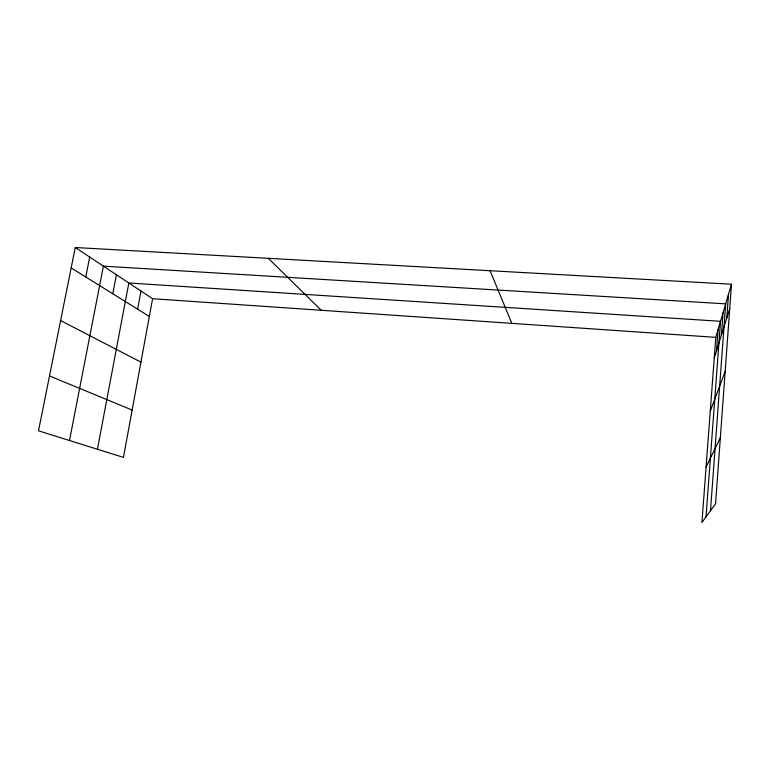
<?xml version="1.0" encoding="UTF-8"?>
<svg xmlns="http://www.w3.org/2000/svg" width="770" height="770" viewBox="0 0 770 770"><rect width="100%" height="100%" fill="white"/><g stroke="black" fill="none" stroke-linecap="round" stroke-linejoin="round"><path stroke-width="1.16" d="M726.784 317.943L728.507 294.333M731.5 284.217L715.551 503.772L701.932 522.474L715.792 337.356L731.5 284.217L75.267 247.526L38.5 430.825L123.441 457.39L152.595 298.712L75.267 247.526M716.524 350.716L718.102 329.55M706.023 516.853L720.537 321.302L128.831 282.985L97.424 449.257M721.394 335.152L723.04 312.832M710.498 510.712L725.696 303.852L103.401 266.15L69.493 440.517M137.618 309.184L141.006 291.041M112.786 293.765L116.424 274.775M85.768 276.988L89.695 257.074M714.252 357.973L729.739 308.52M710.267 411.142L725.167 371.371M706.08 467.063L720.345 437.735M152.595 298.712L715.792 337.356M49.511 375.943L132.142 410.054M60.618 320.58L140.948 362.141M71.177 267.931L149.341 316.46M268.326 258.325L321.215 310.281M490.076 270.722L511.848 323.361"/></g></svg>
